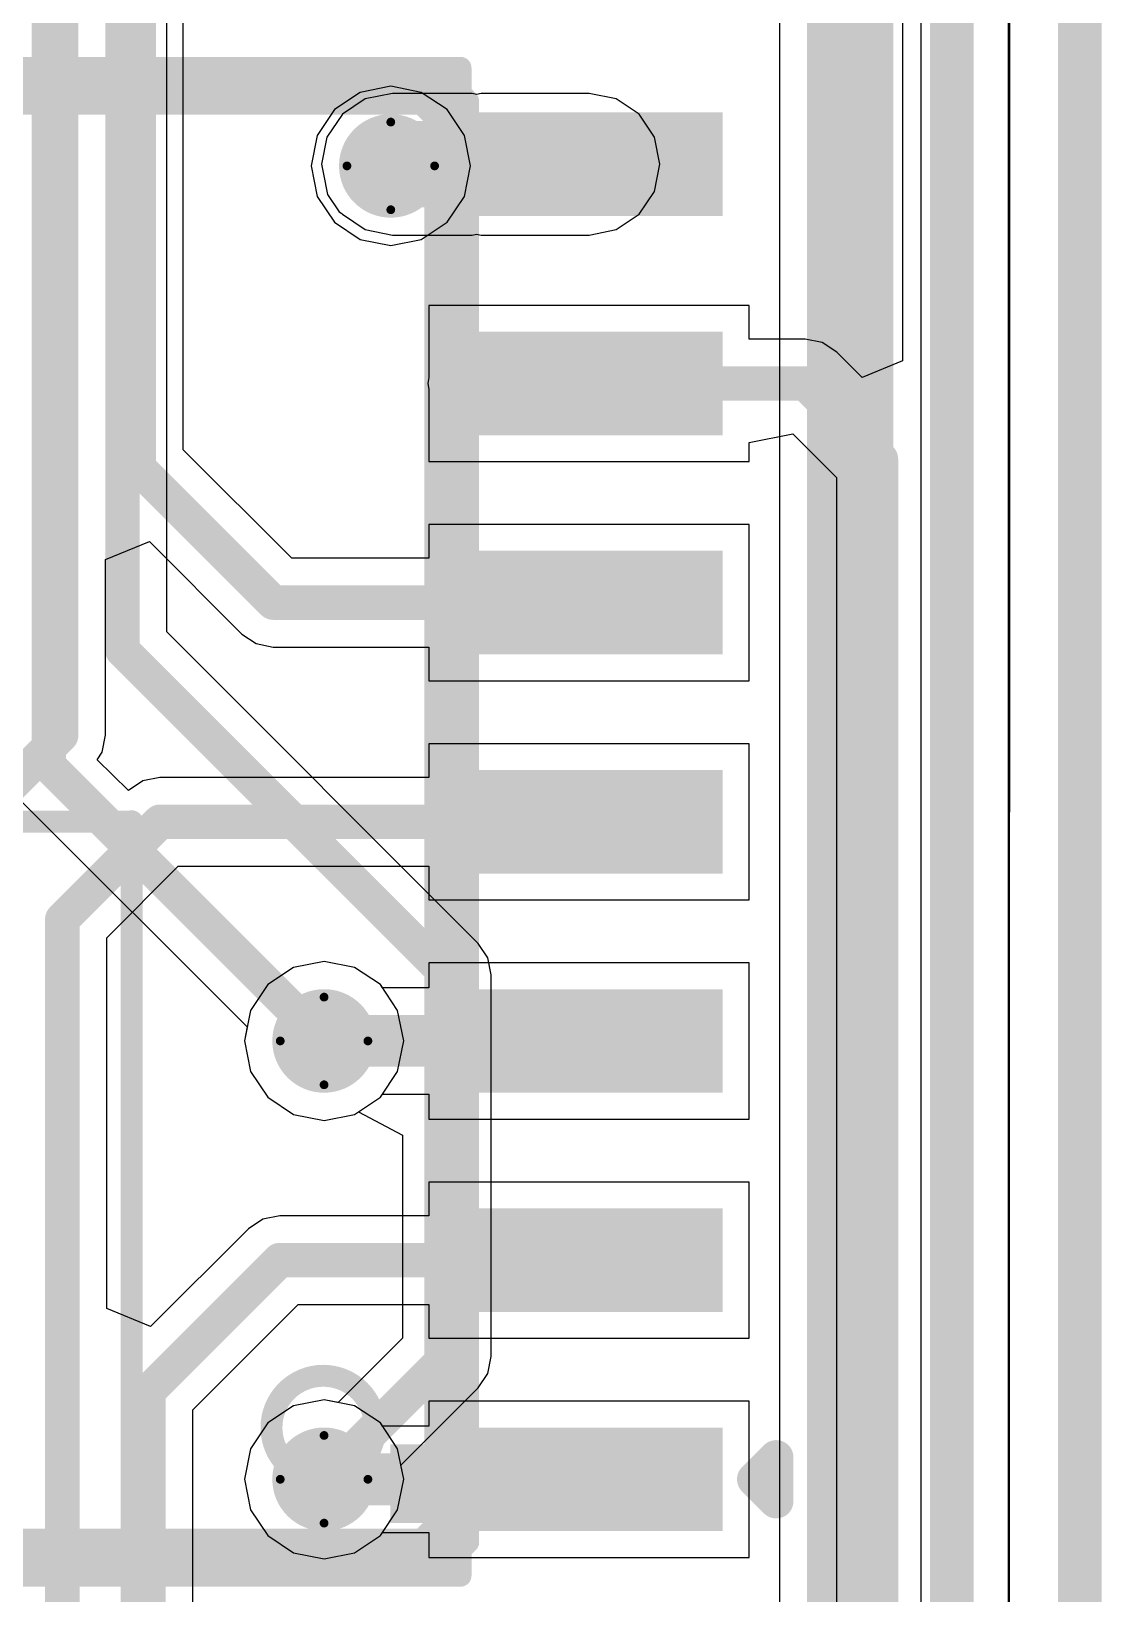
# Model space of a CAD drawing. Header units: millimetres. Extents: x -16 to 330, y -45 to 150.
# Drawn here: x 90.17 to 96.38, y 33.79 to 42.84 of the extents above; entities that cross this region are included whole.
import ezdxf

# ---------------------------------------------------------------- set-up
doc = ezdxf.new("R2010")
doc.units = ezdxf.units.MM
for name, color, linetype in [('BottomLayer', 5, 'Continuous'), ('BottomSolder', 6, 'Continuous'), ('DrillDrawing', 1, 'Continuous'), ('Mechanical13', 56, 'Continuous'), ('Mechanical2', 216, 'Continuous'), ('MidLayer1', 16, 'Continuous'), ('MidLayer2', 76, 'Continuous'), ('TopLayer', 1, 'Continuous'), ('TopOverlay', 2, 'Continuous'), ('TopPaste', 8, 'Continuous'), ('TopSolder', 216, 'Continuous'), ('ViaHoleLayer', 16, 'Continuous')]:
    doc.layers.add(name, color=color, linetype=linetype)

# ---------------------------------------------------------------- blocks, each defined once
blk = doc.blocks.new('14_SOIC_69')
at = {"layer": 'TopLayer'}
for points in [[(-3.475, 4.11), (-1.925, 4.11), (-1.925, 3.51), (-3.475, 3.51)], [(-3.475, 2.84), (-1.925, 2.84), (-1.925, 2.24), (-3.475, 2.24)], [(-3.475, 1.57), (-1.925, 1.57), (-1.925, 0.97), (-3.475, 0.97)], [(-3.475, 0.3), (-1.925, 0.3), (-1.925, -0.3), (-3.475, -0.3)], [(-3.475, -0.97), (-1.925, -0.97), (-1.925, -1.57), (-3.475, -1.57)], [(-3.475, -2.24), (-1.925, -2.24), (-1.925, -2.84), (-3.475, -2.84)], [(-3.475, -3.51), (-1.925, -3.51), (-1.925, -4.11), (-3.475, -4.11)]]:
    blk.add_hatch(color=1, dxfattribs=at).paths.add_polyline_path(points)
at = {"layer": 'TopOverlay'}
blk.add_hatch(color=2, dxfattribs=at).paths.add_polyline_path([(-1.8288, 3.6068), (-1.5494, 3.6068), (-1.5494, 4.064), (-1.8288, 4.064)])
at = {"layer": 'TopPaste'}
for points in [[(-3.475, 4.11), (-1.925, 4.11), (-1.925, 3.51), (-3.475, 3.51)], [(-3.475, 2.84), (-1.925, 2.84), (-1.925, 2.24), (-3.475, 2.24)], [(-3.475, 1.57), (-1.925, 1.57), (-1.925, 0.97), (-3.475, 0.97)], [(-3.475, 0.3), (-1.925, 0.3), (-1.925, -0.3), (-3.475, -0.3)], [(-3.475, -0.97), (-1.925, -0.97), (-1.925, -1.57), (-3.475, -1.57)], [(-3.475, -2.24), (-1.925, -2.24), (-1.925, -2.84), (-3.475, -2.84)], [(-3.475, -3.51), (-1.925, -3.51), (-1.925, -4.11), (-3.475, -4.11)]]:
    blk.add_hatch(color=8, dxfattribs=at).paths.add_polyline_path(points)
at = {"layer": 'TopSolder'}
for points in [[(-3.475, 4.11), (-1.925, 4.11), (-1.925, 3.51), (-3.475, 3.51)], [(-3.475, 2.84), (-1.925, 2.84), (-1.925, 2.24), (-3.475, 2.24)], [(-3.475, 1.57), (-1.925, 1.57), (-1.925, 0.97), (-3.475, 0.97)], [(-3.475, 0.3), (-1.925, 0.3), (-1.925, -0.3), (-3.475, -0.3)], [(-3.475, -0.97), (-1.925, -0.97), (-1.925, -1.57), (-3.475, -1.57)], [(-3.475, -2.24), (-1.925, -2.24), (-1.925, -2.84), (-3.475, -2.84)], [(-3.475, -3.51), (-1.925, -3.51), (-1.925, -4.11), (-3.475, -4.11)]]:
    blk.add_hatch(color=216, dxfattribs=at).paths.add_polyline_path(points)
at = {"layer": 'TopOverlay'}
for points, const_width in [([(2.032, 4.3688), (-1.9558, 4.3688)], 0.127), ([(-1.9558, 4.3688), (-1.9558, 4.2188)], 0.127), ([(-3.6576, 3.81), (-3.7846, 3.937)], 0.2), ([(-3.7846, 3.937), (-3.7846, 3.683)], 0.2), ([(-3.6576, 3.81), (-3.7846, 3.683)], 0.2), ([(-1.9558, -4.2188), (-1.9558, -4.3688)], 0.127), ([(2.032, -4.3688), (-1.9558, -4.3688)], 0.127)]:
    blk.add_lwpolyline(points, dxfattribs=dict(at, const_width=const_width))
for points, const_width in [([(-1.9875, 4.3688, 1), (-1.9241, 4.3688, 1)], 0.0635), ([(-1.9875, 4.3688, 1), (-1.9241, 4.3688, 1)], 0.0635), ([(-1.9875, 4.2188, 1), (-1.9241, 4.2188, 1)], 0.0635), ([(-3.8346, 3.937, 1), (-3.7346, 3.937, 1)], 0.1), ([(-3.8346, 3.937, 1), (-3.7346, 3.937, 1)], 0.1), ([(-3.7076, 3.81, 1), (-3.6076, 3.81, 1)], 0.1), ([(-3.7076, 3.81, 1), (-3.6076, 3.81, 1)], 0.1), ([(-3.8346, 3.683, 1), (-3.7346, 3.683, 1)], 0.1), ([(-3.8346, 3.683, 1), (-3.7346, 3.683, 1)], 0.1), ([(-1.9875, -4.2188, 1), (-1.9241, -4.2188, 1)], 0.0635), ([(-1.9875, -4.3688, 1), (-1.9241, -4.3688, 1)], 0.0635), ([(-1.9875, -4.3688, 1), (-1.9241, -4.3688, 1)], 0.0635)]:
    blk.add_lwpolyline(points, format="xyb", close=True, dxfattribs=dict(at, const_width=const_width))

msp = doc.modelspace()

# ---------------------------------------------------------------- hatches: boundary and pattern name
at = {"layer": 'BottomLayer'}
h = msp.add_hatch(color=5, dxfattribs=at)
edge = h.paths.add_edge_path()
edge.add_arc((92.2578, 42.0593), 0.3, 0, 360)
h = msp.add_hatch(color=5, dxfattribs=at)
edge = h.paths.add_edge_path()
edge.add_arc((91.8713, 36.9888), 0.3, 0, 360)
h = msp.add_hatch(color=5, dxfattribs=at)
edge = h.paths.add_edge_path()
edge.add_arc((91.8713, 34.4488), 0.3, 0, 360)
at = {"layer": 'BottomSolder'}
h = msp.add_hatch(color=6, dxfattribs=at)
edge = h.paths.add_edge_path()
edge.add_arc((92.2578, 42.0593), 0.15, 0, 360)
h = msp.add_hatch(color=6, dxfattribs=at)
edge = h.paths.add_edge_path()
edge.add_arc((91.8713, 36.9888), 0.15, 0, 360)
h = msp.add_hatch(color=6, dxfattribs=at)
edge = h.paths.add_edge_path()
edge.add_arc((91.8713, 34.4488), 0.15, 0, 360)
at = {"layer": 'MidLayer1'}
h = msp.add_hatch(color=16, dxfattribs=at)
edge = h.paths.add_edge_path()
edge.add_arc((92.2578, 42.0593), 0.3, 0, 360)
h = msp.add_hatch(color=16, dxfattribs=at)
edge = h.paths.add_edge_path()
edge.add_arc((91.8713, 36.9888), 0.3, 0, 360)
h = msp.add_hatch(color=16, dxfattribs=at)
edge = h.paths.add_edge_path()
edge.add_arc((91.8713, 34.4488), 0.3, 0, 360)
at = {"layer": 'MidLayer2'}
h = msp.add_hatch(color=76, dxfattribs=at)
edge = h.paths.add_edge_path()
edge.add_arc((92.2578, 42.0593), 0.3, 0, 360)
h = msp.add_hatch(color=76, dxfattribs=at)
edge = h.paths.add_edge_path()
edge.add_arc((91.8713, 36.9888), 0.3, 0, 360)
h = msp.add_hatch(color=76, dxfattribs=at)
edge = h.paths.add_edge_path()
edge.add_arc((91.8713, 34.4488), 0.3, 0, 360)
at = {"layer": 'TopLayer'}
h = msp.add_hatch(color=1, dxfattribs=at)
edge = h.paths.add_edge_path()
edge.add_arc((92.2578, 42.0593), 0.3, 0, 360)
h = msp.add_hatch(color=1, dxfattribs=at)
edge = h.paths.add_edge_path()
edge.add_arc((91.8713, 36.9888), 0.3, 0, 360)
h = msp.add_hatch(color=1, dxfattribs=at)
edge = h.paths.add_edge_path()
edge.add_arc((91.8713, 34.4488), 0.3, 0, 360)
at = {"layer": 'TopSolder'}
h = msp.add_hatch(color=216, dxfattribs=at)
edge = h.paths.add_edge_path()
edge.add_arc((92.2578, 42.0593), 0.15, 0, 360)
h = msp.add_hatch(color=216, dxfattribs=at)
edge = h.paths.add_edge_path()
edge.add_arc((91.8713, 36.9888), 0.15, 0, 360)
h = msp.add_hatch(color=216, dxfattribs=at)
edge = h.paths.add_edge_path()
edge.add_arc((91.8713, 34.4488), 0.15, 0, 360)
at = {"layer": 'ViaHoleLayer'}
h = msp.add_hatch(color=16, dxfattribs=at)
edge = h.paths.add_edge_path()
edge.add_arc((92.2578, 42.0593), 0.15, 0, 360)
h = msp.add_hatch(color=16, dxfattribs=at)
edge = h.paths.add_edge_path()
edge.add_arc((91.8713, 36.9888), 0.15, 0, 360)
h = msp.add_hatch(color=16, dxfattribs=at)
edge = h.paths.add_edge_path()
edge.add_arc((91.8713, 34.4488), 0.15, 0, 360)

# ---------------------------------------------------------------- linework, layer by layer
at = {"layer": 'BottomLayer'}
for p, q in [((95.8452, 74.6547), (95.8356, -11.4912)), ((95.3301, -7.4295), (95.3301, 61.3918)), ((94.5095, 59.2954), (94.5095, -7.4295)), ((90.9607, 39.3585), (90.9607, 52.7099)), ((92.765, 37.5542), (90.9607, 39.3585)), ((90.1035, 38.3926), (91.4261, 37.07)), ((92.8207, 37.4707), (92.765, 37.5542)), ((92.8403, 37.3722), (92.8207, 37.4707)), ((92.8403, 35.1605), (92.8403, 37.3722)), ((91.4261, 37.07), (91.41, 36.9888)), ((91.41, 36.9888), (91.4451, 36.8123)), ((91.4451, 36.8123), (91.5451, 36.6626)), ((91.5451, 36.6626), (91.6947, 36.5627)), ((92.0478, 36.5627), (92.0716, 36.5786)), ((92.0716, 36.5786), (92.3256, 36.4428)), ((91.6947, 36.5627), (91.8713, 36.5275)), ((91.8713, 36.5275), (92.0478, 36.5627)), ((92.3256, 36.4428), (92.3256, 35.2671)), ((92.3256, 35.2671), (91.9524, 34.8939)), ((92.8207, 35.0621), (92.8403, 35.1605)), ((92.765, 34.9786), (92.8207, 35.0621)), ((92.3164, 34.53), (92.765, 34.9786)), ((91.6947, 34.875), (91.5451, 34.775)), ((91.8713, 34.9101), (91.6947, 34.875)), ((91.9524, 34.8939), (91.8713, 34.9101)), ((91.5451, 34.775), (91.4451, 34.6253)), ((91.4451, 34.6253), (91.41, 34.4488)), ((92.3325, 34.4488), (92.3164, 34.53)), ((91.41, 34.4488), (91.4451, 34.2723)), ((92.2974, 34.2723), (92.3325, 34.4488)), ((91.4451, 34.2723), (91.5451, 34.1226)), ((92.1974, 34.1226), (92.2974, 34.2723)), ((91.5451, 34.1226), (91.6947, 34.0227)), ((92.0478, 34.0227), (92.1974, 34.1226)), ((91.6947, 34.0227), (91.8713, 33.9875)), ((91.8713, 33.9875), (92.0478, 34.0227))]:
    msp.add_line(p, q, dxfattribs=at)
for points, const_width in [([(94.9198, -7.8098), (94.9198, 61.3918)], 0.5), ([(90.7033, 39.2519), (90.7033, 52.7099)], 0.2), ([(90.2769, 38.5832), (90.2769, 51.4551)], 0.2), ([(90.7033, 39.2519), (92.583, 37.3722)], 0.2), ([(90.2769, 38.5832), (91.8713, 36.9888)], 0.2), ([(92.583, 35.1605), (92.583, 37.3722)], 0.2), ([(91.8713, 34.4488), (92.583, 35.1605)], 0.2)]:
    msp.add_lwpolyline(points, dxfattribs=dict(at, const_width=const_width))
at = {"layer": 'BottomLayer', "const_width": 0.1}
for points in [[(90.6533, 39.2519, 1), (90.7533, 39.2519, 1)], [(90.6533, 39.2519, 1), (90.7533, 39.2519, 1)], [(90.2269, 38.5832, 1), (90.3269, 38.5832, 1)], [(90.2269, 38.5832, 1), (90.3269, 38.5832, 1)], [(92.533, 37.3722, 1), (92.633, 37.3722, 1)], [(92.533, 37.3722, 1), (92.633, 37.3722, 1)], [(91.8213, 36.9888, 1), (91.9213, 36.9888, 1)], [(92.533, 35.1605, 1), (92.633, 35.1605, 1)], [(92.533, 35.1605, 1), (92.633, 35.1605, 1)], [(91.8213, 34.4488, 1), (91.9213, 34.4488, 1)]]:
    msp.add_lwpolyline(points, format="xyb", close=True, dxfattribs=at)
at = {"layer": 'DrillDrawing', "const_width": 0.0508}
for points in [[(92.0038, 42.0593), (92.2578, 42.3133)], [(92.2578, 42.3133), (92.5118, 42.0593)], [(92.0038, 42.0593), (92.2578, 41.8053)], [(92.2578, 41.8053), (92.5118, 42.0593)], [(91.6173, 36.9888), (91.8713, 37.2428)], [(91.8713, 37.2428), (92.1253, 36.9888)], [(91.6173, 36.9888), (91.8713, 36.7348)], [(91.8713, 36.7348), (92.1253, 36.9888)], [(91.6173, 34.4488), (91.8713, 34.7028)], [(91.8713, 34.7028), (92.1253, 34.4488)], [(91.6173, 34.4488), (91.8713, 34.1948)], [(91.8713, 34.1948), (92.1253, 34.4488)]]:
    msp.add_lwpolyline(points, dxfattribs=at)
at = {"layer": 'DrillDrawing', "const_width": 0.0254}
for points in [[(92.2451, 42.3133, 1), (92.2705, 42.3133, 1)], [(92.2451, 42.3133, 1), (92.2705, 42.3133, 1)], [(91.9911, 42.0593, 1), (92.0165, 42.0593, 1)], [(91.9911, 42.0593, 1), (92.0165, 42.0593, 1)], [(92.4991, 42.0593, 1), (92.5245, 42.0593, 1)], [(92.4991, 42.0593, 1), (92.5245, 42.0593, 1)], [(92.2451, 41.8053, 1), (92.2705, 41.8053, 1)], [(92.2451, 41.8053, 1), (92.2705, 41.8053, 1)], [(91.8586, 37.2428, 1), (91.884, 37.2428, 1)], [(91.8586, 37.2428, 1), (91.884, 37.2428, 1)], [(91.6046, 36.9888, 1), (91.63, 36.9888, 1)], [(91.6046, 36.9888, 1), (91.63, 36.9888, 1)], [(92.1126, 36.9888, 1), (92.138, 36.9888, 1)], [(92.1126, 36.9888, 1), (92.138, 36.9888, 1)], [(91.8586, 36.7348, 1), (91.884, 36.7348, 1)], [(91.8586, 36.7348, 1), (91.884, 36.7348, 1)], [(91.8586, 34.7028, 1), (91.884, 34.7028, 1)], [(91.8586, 34.7028, 1), (91.884, 34.7028, 1)], [(91.6046, 34.4488, 1), (91.63, 34.4488, 1)], [(91.6046, 34.4488, 1), (91.63, 34.4488, 1)], [(92.1126, 34.4488, 1), (92.138, 34.4488, 1)], [(92.1126, 34.4488, 1), (92.138, 34.4488, 1)], [(91.8586, 34.1948, 1), (91.884, 34.1948, 1)], [(91.8586, 34.1948, 1), (91.884, 34.1948, 1)]]:
    msp.add_lwpolyline(points, format="xyb", close=True, dxfattribs=at)
at = {"layer": 'Mechanical13', "const_width": 0.127}
for points in [[(96.2562, -12.4912), (96.2562, 75.5088)], [(90.7312, 41.5641), (90.7312, 49.5088)], [(90.7312, 41.5641), (90.7312, 49.5088)], [(88.9812, 42.6088), (92.5312, 42.6088)], [(92.4363, 42.419), (92.5312, 42.6088)], [(92.5312, 42.6088), (92.7062, 42.4338)], [(89.0187, 42.5338), (92.4937, 42.5338)], [(92.4937, 42.5338), (92.6312, 42.3963)], [(89.0762, 42.419), (92.4363, 42.419)], [(92.4363, 42.419), (92.5164, 42.3389)], [(92.5164, 42.3389), (92.7062, 42.4338)], [(92.7062, 42.2738), (92.7062, 42.4338)], [(92.5164, 34.1787), (92.5164, 42.3389)], [(92.6312, 34.1213), (92.6312, 42.3963)], [(92.6312, 42.2738), (93.0062, 42.2738)], [(93.0062, 42.2738), (93.3062, 42.2738)], [(93.0062, 41.8638), (93.0062, 42.2738)], [(93.3062, 42.2738), (93.4062, 42.2738)], [(93.3062, 41.8638), (93.3062, 42.2738)], [(93.4062, 42.2738), (93.7562, 42.2738)], [(93.4062, 41.8638), (93.4062, 42.2738)], [(93.7562, 41.8638), (93.7562, 42.2738)], [(92.6312, 41.8638), (93.0062, 41.8638)], [(92.7062, 41.0038), (92.7062, 41.8638)], [(93.0062, 41.8638), (93.3062, 41.8638)], [(93.3062, 41.8638), (93.4062, 41.8638)], [(93.4062, 41.8638), (93.7562, 41.8638)], [(92.6312, 41.0038), (93.0062, 41.0038)], [(93.0062, 40.5938), (93.0062, 41.0038)], [(93.0062, 41.0038), (93.3062, 41.0038)], [(93.3062, 41.0038), (93.4062, 41.0038)], [(93.3062, 40.5938), (93.3062, 41.0038)], [(93.4062, 41.0038), (93.7562, 41.0038)], [(93.4062, 40.5938), (93.4062, 41.0038)], [(93.7562, 40.5938), (93.7562, 41.0038)], [(92.6312, 40.5938), (93.0062, 40.5938)], [(92.7062, 39.7338), (92.7062, 40.5938)], [(93.0062, 40.5938), (93.3062, 40.5938)], [(93.3062, 40.5938), (93.4062, 40.5938)], [(93.4062, 40.5938), (93.7562, 40.5938)], [(92.6312, 39.7338), (93.0062, 39.7338)], [(93.0062, 39.7338), (93.3062, 39.7338)], [(93.0062, 39.3238), (93.0062, 39.7338)], [(93.3062, 39.7338), (93.4062, 39.7338)], [(93.3062, 39.3238), (93.3062, 39.7338)], [(93.4062, 39.7338), (93.7562, 39.7338)], [(93.4062, 39.3238), (93.4062, 39.7338)], [(93.7562, 39.3238), (93.7562, 39.7338)], [(92.6312, 39.3238), (93.0062, 39.3238)], [(92.7062, 38.4638), (92.7062, 39.3238)], [(93.0062, 39.3238), (93.3062, 39.3238)], [(93.3062, 39.3238), (93.4062, 39.3238)], [(93.4062, 39.3238), (93.7562, 39.3238)], [(92.6312, 38.4638), (93.0062, 38.4638)], [(93.0062, 38.4638), (93.3062, 38.4638)], [(93.0062, 38.0538), (93.0062, 38.4638)], [(93.3062, 38.4638), (93.4062, 38.4638)], [(93.3062, 38.0538), (93.3062, 38.4638)], [(93.4062, 38.4638), (93.7562, 38.4638)], [(93.4062, 38.0538), (93.4062, 38.4638)], [(93.7562, 38.0538), (93.7562, 38.4638)], [(86.7839, 38.2588), (90.7562, 38.2588)], [(86.7839, 38.2588), (90.7562, 38.2588)], [(90.7562, 30.3141), (90.7562, 38.2588)], [(90.7562, 30.3141), (90.7562, 38.2588)], [(92.6312, 38.0538), (93.0062, 38.0538)], [(92.7062, 37.1938), (92.7062, 38.0538)], [(93.0062, 38.0538), (93.3062, 38.0538)], [(93.3062, 38.0538), (93.4062, 38.0538)], [(93.4062, 38.0538), (93.7562, 38.0538)], [(92.6312, 37.1938), (93.0062, 37.1938)], [(93.0062, 37.1938), (93.3062, 37.1938)], [(93.0062, 36.7838), (93.0062, 37.1938)], [(93.3062, 37.1938), (93.4062, 37.1938)], [(93.3062, 36.7838), (93.3062, 37.1938)], [(93.4062, 37.1938), (93.7562, 37.1938)], [(93.4062, 36.7838), (93.4062, 37.1938)], [(93.7562, 36.7838), (93.7562, 37.1938)], [(92.6312, 36.7838), (93.0062, 36.7838)], [(92.7062, 35.9238), (92.7062, 36.7838)], [(93.0062, 36.7838), (93.3062, 36.7838)], [(93.3062, 36.7838), (93.4062, 36.7838)], [(93.4062, 36.7838), (93.7562, 36.7838)], [(92.6312, 35.9238), (93.0062, 35.9238)], [(93.0062, 35.9238), (93.3062, 35.9238)], [(93.0062, 35.5138), (93.0062, 35.9238)], [(93.3062, 35.9238), (93.4062, 35.9238)], [(93.3062, 35.5138), (93.3062, 35.9238)], [(93.4062, 35.9238), (93.7562, 35.9238)], [(93.4062, 35.5138), (93.4062, 35.9238)], [(93.7562, 35.5138), (93.7562, 35.9238)], [(92.6312, 35.5138), (93.0062, 35.5138)], [(92.7062, 34.6538), (92.7062, 35.5138)], [(93.0062, 35.5138), (93.3062, 35.5138)], [(93.3062, 35.5138), (93.4062, 35.5138)], [(93.4062, 35.5138), (93.7562, 35.5138)], [(92.6312, 34.6538), (93.0062, 34.6538)], [(93.0062, 34.6538), (93.3062, 34.6538)], [(93.0062, 34.2438), (93.0062, 34.6538)], [(93.3062, 34.6538), (93.4062, 34.6538)], [(93.3062, 34.2438), (93.3062, 34.6538)], [(93.4062, 34.6538), (93.7562, 34.6538)], [(93.4062, 34.2438), (93.4062, 34.6538)], [(93.7562, 34.2438), (93.7562, 34.6538)], [(92.4363, 34.0986), (92.5164, 34.1787)], [(92.5164, 34.1787), (92.7062, 34.0838)], [(92.6312, 34.2438), (93.0062, 34.2438)], [(92.7062, 34.0838), (92.7062, 34.2438)], [(93.0062, 34.2438), (93.3062, 34.2438)], [(93.3062, 34.2438), (93.4062, 34.2438)], [(93.4062, 34.2438), (93.7562, 34.2438)], [(89.0762, 34.0986), (92.4363, 34.0986)], [(92.4363, 34.0986), (92.5312, 33.9088)], [(92.4937, 33.9838), (92.6312, 34.1213)], [(92.5312, 33.9088), (92.7062, 34.0838)], [(89.0187, 33.9838), (92.4937, 33.9838)], [(88.9812, 33.9088), (92.5312, 33.9088)]]:
    msp.add_lwpolyline(points, dxfattribs=at)
at = {"layer": 'Mechanical13'}
for points, const_width in [([(92.4995, 42.6088, 1), (92.563, 42.6088, 1)], 0.0635), ([(92.4995, 42.6088, 1), (92.563, 42.6088, 1)], 0.0635), ([(92.4995, 42.6088, 1), (92.563, 42.6088, 1)], 0.0635), ([(92.462, 42.5338, 1), (92.5255, 42.5338, 1)], 0.0635), ([(92.462, 42.5338, 1), (92.5255, 42.5338, 1)], 0.0635), ([(92.4046, 42.419, 1), (92.4681, 42.419, 1)], 0.0635), ([(92.4046, 42.419, 1), (92.4681, 42.419, 1)], 0.0635), ([(92.4046, 42.419, 1), (92.4681, 42.419, 1)], 0.0635), ([(92.6745, 42.4338, 1), (92.738, 42.4338, 1)], 0.0635), ([(92.6745, 42.4338, 1), (92.738, 42.4338, 1)], 0.0635), ([(92.6745, 42.4338, 1), (92.738, 42.4338, 1)], 0.0635), ([(92.4847, 42.3389, 1), (92.5482, 42.3389, 1)], 0.0635), ([(92.4847, 42.3389, 1), (92.5482, 42.3389, 1)], 0.0635), ([(92.4847, 42.3389, 1), (92.5482, 42.3389, 1)], 0.0635), ([(92.5995, 42.3963, 1), (92.663, 42.3963, 1)], 0.0635), ([(92.5995, 42.3963, 1), (92.663, 42.3963, 1)], 0.0635), ([(92.5995, 42.2738, 1), (92.663, 42.2738, 1)], 0.0635), ([(92.6745, 42.2738, 1), (92.738, 42.2738, 1)], 0.0635), ([(92.9745, 42.2738, 1), (93.038, 42.2738, 1)], 0.0635), ([(92.9745, 42.2738, 1), (93.038, 42.2738, 1)], 0.0635), ([(92.9745, 42.2738, 1), (93.038, 42.2738, 1)], 0.0635), ([(93.2745, 42.2738, 1), (93.338, 42.2738, 1)], 0.0635), ([(93.2745, 42.2738, 1), (93.338, 42.2738, 1)], 0.0635), ([(93.2745, 42.2738, 1), (93.338, 42.2738, 1)], 0.0635), ([(93.3745, 42.2738, 1), (93.438, 42.2738, 1)], 0.0635), ([(93.3745, 42.2738, 1), (93.438, 42.2738, 1)], 0.0635), ([(93.3745, 42.2738, 1), (93.438, 42.2738, 1)], 0.0635), ([(93.7245, 42.2738, 1), (93.788, 42.2738, 1)], 0.0635), ([(93.7245, 42.2738, 1), (93.788, 42.2738, 1)], 0.0635), ([(92.5995, 41.8638, 1), (92.663, 41.8638, 1)], 0.0635), ([(92.6745, 41.8638, 1), (92.738, 41.8638, 1)], 0.0635), ([(92.9745, 41.8638, 1), (93.038, 41.8638, 1)], 0.0635), ([(92.9745, 41.8638, 1), (93.038, 41.8638, 1)], 0.0635), ([(92.9745, 41.8638, 1), (93.038, 41.8638, 1)], 0.0635), ([(93.2745, 41.8638, 1), (93.338, 41.8638, 1)], 0.0635), ([(93.2745, 41.8638, 1), (93.338, 41.8638, 1)], 0.0635), ([(93.2745, 41.8638, 1), (93.338, 41.8638, 1)], 0.0635), ([(93.3745, 41.8638, 1), (93.438, 41.8638, 1)], 0.0635), ([(93.3745, 41.8638, 1), (93.438, 41.8638, 1)], 0.0635), ([(93.3745, 41.8638, 1), (93.438, 41.8638, 1)], 0.0635), ([(93.7245, 41.8638, 1), (93.788, 41.8638, 1)], 0.0635), ([(93.7245, 41.8638, 1), (93.788, 41.8638, 1)], 0.0635), ([(90.6995, 41.5641, 1), (90.763, 41.5641, 1)], 0.0635), ([(90.6995, 41.5641, 1), (90.763, 41.5641, 1)], 0.0635), ([(92.5995, 41.0038, 1), (92.663, 41.0038, 1)], 0.0635), ([(92.6745, 41.0038, 1), (92.738, 41.0038, 1)], 0.0635), ([(92.9745, 41.0038, 1), (93.038, 41.0038, 1)], 0.0635), ([(92.9745, 41.0038, 1), (93.038, 41.0038, 1)], 0.0635), ([(92.9745, 41.0038, 1), (93.038, 41.0038, 1)], 0.0635), ([(93.2745, 41.0038, 1), (93.338, 41.0038, 1)], 0.0635), ([(93.2745, 41.0038, 1), (93.338, 41.0038, 1)], 0.0635), ([(93.2745, 41.0038, 1), (93.338, 41.0038, 1)], 0.0635), ([(93.3745, 41.0038, 1), (93.438, 41.0038, 1)], 0.0635), ([(93.3745, 41.0038, 1), (93.438, 41.0038, 1)], 0.0635), ([(93.3745, 41.0038, 1), (93.438, 41.0038, 1)], 0.0635), ([(93.7245, 41.0038, 1), (93.788, 41.0038, 1)], 0.0635), ([(93.7245, 41.0038, 1), (93.788, 41.0038, 1)], 0.0635), ([(92.5995, 40.5938, 1), (92.663, 40.5938, 1)], 0.0635), ([(92.6745, 40.5938, 1), (92.738, 40.5938, 1)], 0.0635), ([(92.9745, 40.5938, 1), (93.038, 40.5938, 1)], 0.0635), ([(92.9745, 40.5938, 1), (93.038, 40.5938, 1)], 0.0635), ([(92.9745, 40.5938, 1), (93.038, 40.5938, 1)], 0.0635), ([(93.2745, 40.5938, 1), (93.338, 40.5938, 1)], 0.0635), ([(93.2745, 40.5938, 1), (93.338, 40.5938, 1)], 0.0635), ([(93.2745, 40.5938, 1), (93.338, 40.5938, 1)], 0.0635), ([(93.3745, 40.5938, 1), (93.438, 40.5938, 1)], 0.0635), ([(93.3745, 40.5938, 1), (93.438, 40.5938, 1)], 0.0635), ([(93.3745, 40.5938, 1), (93.438, 40.5938, 1)], 0.0635), ([(93.7245, 40.5938, 1), (93.788, 40.5938, 1)], 0.0635), ([(93.7245, 40.5938, 1), (93.788, 40.5938, 1)], 0.0635), ([(92.5995, 39.7338, 1), (92.663, 39.7338, 1)], 0.0635), ([(92.6745, 39.7338, 1), (92.738, 39.7338, 1)], 0.0635), ([(92.9745, 39.7338, 1), (93.038, 39.7338, 1)], 0.0635), ([(92.9745, 39.7338, 1), (93.038, 39.7338, 1)], 0.0635), ([(92.9745, 39.7338, 1), (93.038, 39.7338, 1)], 0.0635), ([(93.2745, 39.7338, 1), (93.338, 39.7338, 1)], 0.0635), ([(93.2745, 39.7338, 1), (93.338, 39.7338, 1)], 0.0635), ([(93.2745, 39.7338, 1), (93.338, 39.7338, 1)], 0.0635), ([(93.3745, 39.7338, 1), (93.438, 39.7338, 1)], 0.0635), ([(93.3745, 39.7338, 1), (93.438, 39.7338, 1)], 0.0635), ([(93.3745, 39.7338, 1), (93.438, 39.7338, 1)], 0.0635), ([(93.7245, 39.7338, 1), (93.788, 39.7338, 1)], 0.0635), ([(93.7245, 39.7338, 1), (93.788, 39.7338, 1)], 0.0635), ([(92.5995, 39.3238, 1), (92.663, 39.3238, 1)], 0.0635), ([(92.6745, 39.3238, 1), (92.738, 39.3238, 1)], 0.0635), ([(92.9745, 39.3238, 1), (93.038, 39.3238, 1)], 0.0635), ([(92.9745, 39.3238, 1), (93.038, 39.3238, 1)], 0.0635), ([(92.9745, 39.3238, 1), (93.038, 39.3238, 1)], 0.0635), ([(93.2745, 39.3238, 1), (93.338, 39.3238, 1)], 0.0635), ([(93.2745, 39.3238, 1), (93.338, 39.3238, 1)], 0.0635), ([(93.2745, 39.3238, 1), (93.338, 39.3238, 1)], 0.0635), ([(93.3745, 39.3238, 1), (93.438, 39.3238, 1)], 0.0635), ([(93.3745, 39.3238, 1), (93.438, 39.3238, 1)], 0.0635), ([(93.3745, 39.3238, 1), (93.438, 39.3238, 1)], 0.0635), ([(93.7245, 39.3238, 1), (93.788, 39.3238, 1)], 0.0635), ([(93.7245, 39.3238, 1), (93.788, 39.3238, 1)], 0.0635), ([(92.5995, 38.4638, 1), (92.663, 38.4638, 1)], 0.0635), ([(92.6745, 38.4638, 1), (92.738, 38.4638, 1)], 0.0635), ([(92.9745, 38.4638, 1), (93.038, 38.4638, 1)], 0.0635), ([(92.9745, 38.4638, 1), (93.038, 38.4638, 1)], 0.0635), ([(92.9745, 38.4638, 1), (93.038, 38.4638, 1)], 0.0635), ([(93.2745, 38.4638, 1), (93.338, 38.4638, 1)], 0.0635), ([(93.2745, 38.4638, 1), (93.338, 38.4638, 1)], 0.0635), ([(93.2745, 38.4638, 1), (93.338, 38.4638, 1)], 0.0635), ([(93.3745, 38.4638, 1), (93.438, 38.4638, 1)], 0.0635), ([(93.3745, 38.4638, 1), (93.438, 38.4638, 1)], 0.0635), ([(93.3745, 38.4638, 1), (93.438, 38.4638, 1)], 0.0635), ([(93.7245, 38.4638, 1), (93.788, 38.4638, 1)], 0.0635), ([(93.7245, 38.4638, 1), (93.788, 38.4638, 1)], 0.0635), ([(90.7594, 38.2588, 1), (90.7531, 38.2588, 1)], 0.127), ([(90.7594, 38.2588, 1), (90.7531, 38.2588, 1)], 0.127), ([(90.7213, 38.2588, 1), (90.7848, 38.2588, 1)], 0.0635), ([(90.7213, 38.2588, 1), (90.7848, 38.2588, 1)], 0.0635), ([(90.7245, 38.2588, 1), (90.788, 38.2588, 1)], 0.0635), ([(90.7245, 38.2588, 1), (90.788, 38.2588, 1)], 0.0635), ([(90.7245, 38.2588, 1), (90.788, 38.2588, 1)], 0.0635), ([(90.7245, 38.2588, 1), (90.788, 38.2588, 1)], 0.0635), ([(90.7277, 38.2588, 1), (90.7912, 38.2588, 1)], 0.0635), ([(90.7277, 38.2588, 1), (90.7912, 38.2588, 1)], 0.0635), ([(92.5995, 38.0538, 1), (92.663, 38.0538, 1)], 0.0635), ([(92.6745, 38.0538, 1), (92.738, 38.0538, 1)], 0.0635), ([(92.9745, 38.0538, 1), (93.038, 38.0538, 1)], 0.0635), ([(92.9745, 38.0538, 1), (93.038, 38.0538, 1)], 0.0635), ([(92.9745, 38.0538, 1), (93.038, 38.0538, 1)], 0.0635), ([(93.2745, 38.0538, 1), (93.338, 38.0538, 1)], 0.0635), ([(93.2745, 38.0538, 1), (93.338, 38.0538, 1)], 0.0635), ([(93.2745, 38.0538, 1), (93.338, 38.0538, 1)], 0.0635), ([(93.3745, 38.0538, 1), (93.438, 38.0538, 1)], 0.0635), ([(93.3745, 38.0538, 1), (93.438, 38.0538, 1)], 0.0635), ([(93.3745, 38.0538, 1), (93.438, 38.0538, 1)], 0.0635), ([(93.7245, 38.0538, 1), (93.788, 38.0538, 1)], 0.0635), ([(93.7245, 38.0538, 1), (93.788, 38.0538, 1)], 0.0635), ([(92.5995, 37.1938, 1), (92.663, 37.1938, 1)], 0.0635), ([(92.6745, 37.1938, 1), (92.738, 37.1938, 1)], 0.0635), ([(92.9745, 37.1938, 1), (93.038, 37.1938, 1)], 0.0635), ([(92.9745, 37.1938, 1), (93.038, 37.1938, 1)], 0.0635), ([(92.9745, 37.1938, 1), (93.038, 37.1938, 1)], 0.0635), ([(93.2745, 37.1938, 1), (93.338, 37.1938, 1)], 0.0635), ([(93.2745, 37.1938, 1), (93.338, 37.1938, 1)], 0.0635), ([(93.2745, 37.1938, 1), (93.338, 37.1938, 1)], 0.0635), ([(93.3745, 37.1938, 1), (93.438, 37.1938, 1)], 0.0635), ([(93.3745, 37.1938, 1), (93.438, 37.1938, 1)], 0.0635), ([(93.3745, 37.1938, 1), (93.438, 37.1938, 1)], 0.0635), ([(93.7245, 37.1938, 1), (93.788, 37.1938, 1)], 0.0635), ([(93.7245, 37.1938, 1), (93.788, 37.1938, 1)], 0.0635), ([(92.5995, 36.7838, 1), (92.663, 36.7838, 1)], 0.0635), ([(92.6745, 36.7838, 1), (92.738, 36.7838, 1)], 0.0635), ([(92.9745, 36.7838, 1), (93.038, 36.7838, 1)], 0.0635), ([(92.9745, 36.7838, 1), (93.038, 36.7838, 1)], 0.0635), ([(92.9745, 36.7838, 1), (93.038, 36.7838, 1)], 0.0635), ([(93.2745, 36.7838, 1), (93.338, 36.7838, 1)], 0.0635), ([(93.2745, 36.7838, 1), (93.338, 36.7838, 1)], 0.0635), ([(93.2745, 36.7838, 1), (93.338, 36.7838, 1)], 0.0635), ([(93.3745, 36.7838, 1), (93.438, 36.7838, 1)], 0.0635), ([(93.3745, 36.7838, 1), (93.438, 36.7838, 1)], 0.0635), ([(93.3745, 36.7838, 1), (93.438, 36.7838, 1)], 0.0635), ([(93.7245, 36.7838, 1), (93.788, 36.7838, 1)], 0.0635), ([(93.7245, 36.7838, 1), (93.788, 36.7838, 1)], 0.0635), ([(92.5995, 35.9238, 1), (92.663, 35.9238, 1)], 0.0635), ([(92.6745, 35.9238, 1), (92.738, 35.9238, 1)], 0.0635), ([(92.9745, 35.9238, 1), (93.038, 35.9238, 1)], 0.0635), ([(92.9745, 35.9238, 1), (93.038, 35.9238, 1)], 0.0635), ([(92.9745, 35.9238, 1), (93.038, 35.9238, 1)], 0.0635), ([(93.2745, 35.9238, 1), (93.338, 35.9238, 1)], 0.0635), ([(93.2745, 35.9238, 1), (93.338, 35.9238, 1)], 0.0635), ([(93.2745, 35.9238, 1), (93.338, 35.9238, 1)], 0.0635), ([(93.3745, 35.9238, 1), (93.438, 35.9238, 1)], 0.0635), ([(93.3745, 35.9238, 1), (93.438, 35.9238, 1)], 0.0635), ([(93.3745, 35.9238, 1), (93.438, 35.9238, 1)], 0.0635), ([(93.7245, 35.9238, 1), (93.788, 35.9238, 1)], 0.0635), ([(93.7245, 35.9238, 1), (93.788, 35.9238, 1)], 0.0635), ([(92.5995, 35.5138, 1), (92.663, 35.5138, 1)], 0.0635), ([(92.6745, 35.5138, 1), (92.738, 35.5138, 1)], 0.0635), ([(92.9745, 35.5138, 1), (93.038, 35.5138, 1)], 0.0635), ([(92.9745, 35.5138, 1), (93.038, 35.5138, 1)], 0.0635), ([(92.9745, 35.5138, 1), (93.038, 35.5138, 1)], 0.0635), ([(93.2745, 35.5138, 1), (93.338, 35.5138, 1)], 0.0635), ([(93.2745, 35.5138, 1), (93.338, 35.5138, 1)], 0.0635), ([(93.2745, 35.5138, 1), (93.338, 35.5138, 1)], 0.0635), ([(93.3745, 35.5138, 1), (93.438, 35.5138, 1)], 0.0635), ([(93.3745, 35.5138, 1), (93.438, 35.5138, 1)], 0.0635), ([(93.3745, 35.5138, 1), (93.438, 35.5138, 1)], 0.0635), ([(93.7245, 35.5138, 1), (93.788, 35.5138, 1)], 0.0635), ([(93.7245, 35.5138, 1), (93.788, 35.5138, 1)], 0.0635), ([(92.1664, 34.7486, 1), (91.5664, 34.7486, 1)], 0.127), ([(91.5347, 34.7486, 1), (91.5982, 34.7486, 1)], 0.0635), ([(92.1347, 34.7486, 1), (92.1982, 34.7486, 1)], 0.0635), ([(92.5995, 34.6538, 1), (92.663, 34.6538, 1)], 0.0635), ([(92.6745, 34.6538, 1), (92.738, 34.6538, 1)], 0.0635), ([(92.9745, 34.6538, 1), (93.038, 34.6538, 1)], 0.0635), ([(92.9745, 34.6538, 1), (93.038, 34.6538, 1)], 0.0635), ([(92.9745, 34.6538, 1), (93.038, 34.6538, 1)], 0.0635), ([(93.2745, 34.6538, 1), (93.338, 34.6538, 1)], 0.0635), ([(93.2745, 34.6538, 1), (93.338, 34.6538, 1)], 0.0635), ([(93.2745, 34.6538, 1), (93.338, 34.6538, 1)], 0.0635), ([(93.3745, 34.6538, 1), (93.438, 34.6538, 1)], 0.0635), ([(93.3745, 34.6538, 1), (93.438, 34.6538, 1)], 0.0635), ([(93.3745, 34.6538, 1), (93.438, 34.6538, 1)], 0.0635), ([(93.7245, 34.6538, 1), (93.788, 34.6538, 1)], 0.0635), ([(93.7245, 34.6538, 1), (93.788, 34.6538, 1)], 0.0635), ([(92.4847, 34.1787, 1), (92.5482, 34.1787, 1)], 0.0635), ([(92.4847, 34.1787, 1), (92.5482, 34.1787, 1)], 0.0635), ([(92.4847, 34.1787, 1), (92.5482, 34.1787, 1)], 0.0635), ([(92.5995, 34.2438, 1), (92.663, 34.2438, 1)], 0.0635), ([(92.6745, 34.2438, 1), (92.738, 34.2438, 1)], 0.0635), ([(92.9745, 34.2438, 1), (93.038, 34.2438, 1)], 0.0635), ([(92.9745, 34.2438, 1), (93.038, 34.2438, 1)], 0.0635), ([(92.9745, 34.2438, 1), (93.038, 34.2438, 1)], 0.0635), ([(93.2745, 34.2438, 1), (93.338, 34.2438, 1)], 0.0635), ([(93.2745, 34.2438, 1), (93.338, 34.2438, 1)], 0.0635), ([(93.2745, 34.2438, 1), (93.338, 34.2438, 1)], 0.0635), ([(93.3745, 34.2438, 1), (93.438, 34.2438, 1)], 0.0635), ([(93.3745, 34.2438, 1), (93.438, 34.2438, 1)], 0.0635), ([(93.3745, 34.2438, 1), (93.438, 34.2438, 1)], 0.0635), ([(93.7245, 34.2438, 1), (93.788, 34.2438, 1)], 0.0635), ([(93.7245, 34.2438, 1), (93.788, 34.2438, 1)], 0.0635), ([(92.4046, 34.0986, 1), (92.4681, 34.0986, 1)], 0.0635), ([(92.4046, 34.0986, 1), (92.4681, 34.0986, 1)], 0.0635), ([(92.4046, 34.0986, 1), (92.4681, 34.0986, 1)], 0.0635), ([(92.5995, 34.1213, 1), (92.663, 34.1213, 1)], 0.0635), ([(92.5995, 34.1213, 1), (92.663, 34.1213, 1)], 0.0635), ([(92.6745, 34.0838, 1), (92.738, 34.0838, 1)], 0.0635), ([(92.6745, 34.0838, 1), (92.738, 34.0838, 1)], 0.0635), ([(92.6745, 34.0838, 1), (92.738, 34.0838, 1)], 0.0635), ([(92.462, 33.9838, 1), (92.5255, 33.9838, 1)], 0.0635), ([(92.462, 33.9838, 1), (92.5255, 33.9838, 1)], 0.0635), ([(92.4995, 33.9088, 1), (92.563, 33.9088, 1)], 0.0635), ([(92.4995, 33.9088, 1), (92.563, 33.9088, 1)], 0.0635), ([(92.4995, 33.9088, 1), (92.563, 33.9088, 1)], 0.0635)]:
    msp.add_lwpolyline(points, format="xyb", close=True, dxfattribs=dict(at, const_width=const_width))
at = {"layer": 'Mechanical2', "const_width": 0.254}
msp.add_lwpolyline([(96.25, -12.5), (96.25, 75.5)], dxfattribs=at)
at = {"layer": 'MidLayer1'}
for p, q in [((95.8389, 74.6459), (95.8294, -11.5)), ((92.0813, 42.4855), (91.9316, 42.3855)), ((92.2578, 42.5206), (92.0813, 42.4855)), ((92.4343, 42.4855), (92.2578, 42.5206)), ((92.5839, 42.3855), (92.4343, 42.4855)), ((91.9316, 42.3855), (91.8316, 42.2358)), ((92.6839, 42.2358), (92.5839, 42.3855)), ((91.8316, 42.2358), (91.7965, 42.0593)), ((92.719, 42.0593), (92.6839, 42.2358)), ((91.7965, 42.0593), (91.8316, 41.8828)), ((92.6839, 41.8828), (92.719, 42.0593)), ((91.8316, 41.8828), (91.9316, 41.7331)), ((92.5839, 41.7331), (92.6839, 41.8828)), ((91.9316, 41.7331), (92.0813, 41.6332)), ((92.4343, 41.6332), (92.5839, 41.7331)), ((92.0813, 41.6332), (92.2578, 41.598)), ((92.2578, 41.598), (92.4343, 41.6332)), ((91.6947, 37.415), (91.5451, 37.315)), ((91.8713, 37.4501), (91.6947, 37.415)), ((92.0478, 37.415), (91.8713, 37.4501)), ((92.1974, 37.315), (92.0478, 37.415)), ((91.5451, 37.315), (91.4451, 37.1653)), ((92.2974, 37.1653), (92.1974, 37.315)), ((91.4451, 37.1653), (91.41, 36.9888)), ((92.3325, 36.9888), (92.2974, 37.1653)), ((91.41, 36.9888), (91.4451, 36.8123)), ((92.2974, 36.8123), (92.3325, 36.9888)), ((91.4451, 36.8123), (91.5451, 36.6626)), ((92.1974, 36.6626), (92.2974, 36.8123)), ((91.5451, 36.6626), (91.6947, 36.5627)), ((92.0478, 36.5627), (92.1974, 36.6626)), ((91.6947, 36.5627), (91.8713, 36.5275)), ((91.8713, 36.5275), (92.0478, 36.5627)), ((91.6947, 34.875), (91.5451, 34.775)), ((91.8713, 34.9101), (91.6947, 34.875)), ((92.0478, 34.875), (91.8713, 34.9101)), ((92.1974, 34.775), (92.0478, 34.875)), ((91.5451, 34.775), (91.4451, 34.6253)), ((92.2974, 34.6253), (92.1974, 34.775)), ((91.4451, 34.6253), (91.41, 34.4488)), ((92.3325, 34.4488), (92.2974, 34.6253)), ((91.41, 34.4488), (91.4451, 34.2723)), ((92.2974, 34.2723), (92.3325, 34.4488)), ((91.4451, 34.2723), (91.5451, 34.1226)), ((92.1974, 34.1226), (92.2974, 34.2723)), ((91.5451, 34.1226), (91.6947, 34.0227)), ((92.0478, 34.0227), (92.1974, 34.1226)), ((91.6947, 34.0227), (91.8713, 33.9875)), ((91.8713, 33.9875), (92.0478, 34.0227))]:
    msp.add_line(p, q, dxfattribs=at)
at = {"layer": 'MidLayer2'}
for p, q in [((95.8389, 74.6459), (95.8294, -11.5)), ((91.6947, 37.415), (91.5451, 37.315)), ((91.8713, 37.4501), (91.6947, 37.415)), ((92.0478, 37.415), (91.8713, 37.4501)), ((92.1974, 37.315), (92.0478, 37.415)), ((91.5451, 37.315), (91.4451, 37.1653)), ((92.2974, 37.1653), (92.1974, 37.315)), ((91.4451, 37.1653), (91.41, 36.9888)), ((92.3325, 36.9888), (92.2974, 37.1653)), ((91.41, 36.9888), (91.4451, 36.8123)), ((92.2974, 36.8123), (92.3325, 36.9888)), ((91.4451, 36.8123), (91.5451, 36.6626)), ((92.1974, 36.6626), (92.2974, 36.8123)), ((91.5451, 36.6626), (91.6947, 36.5627)), ((92.0478, 36.5627), (92.1974, 36.6626)), ((91.6947, 36.5627), (91.8713, 36.5275)), ((91.8713, 36.5275), (92.0478, 36.5627)), ((91.6947, 34.875), (91.5451, 34.775)), ((91.8713, 34.9101), (91.6947, 34.875)), ((92.0478, 34.875), (91.8713, 34.9101)), ((92.1974, 34.775), (92.0478, 34.875)), ((91.5451, 34.775), (91.4451, 34.6253)), ((92.2974, 34.6253), (92.1974, 34.775)), ((91.4451, 34.6253), (91.41, 34.4488)), ((92.3325, 34.4488), (92.2974, 34.6253)), ((91.41, 34.4488), (91.4451, 34.2723)), ((92.2974, 34.2723), (92.3325, 34.4488)), ((91.4451, 34.2723), (91.5451, 34.1226)), ((92.1974, 34.1226), (92.2974, 34.2723)), ((91.5451, 34.1226), (91.6947, 34.0227)), ((92.0478, 34.0227), (92.1974, 34.1226)), ((91.6947, 34.0227), (91.8713, 33.9875)), ((91.8713, 33.9875), (92.0478, 34.0227))]:
    msp.add_line(p, q, dxfattribs=at)
at = {"layer": 'TopLayer'}
for p, q in [((91.0549, 40.4149), (91.0549, 54.7201)), ((95.2235, 48.6686), (95.2235, 40.9305)), ((92.2673, 42.4791), (92.1103, 42.4479)), ((92.7294, 42.4791), (92.2673, 42.4791)), ((92.7553, 42.4739), (92.7294, 42.4791)), ((92.7812, 42.4791), (92.7553, 42.4739)), ((93.4062, 42.4791), (92.7812, 42.4791)), ((93.5632, 42.4479), (93.4062, 42.4791)), ((92.1103, 42.4479), (91.9772, 42.3589)), ((93.6964, 42.3589), (93.5632, 42.4479)), ((91.9772, 42.3589), (91.8882, 42.2258)), ((93.7853, 42.2258), (93.6964, 42.3589)), ((91.8882, 42.2258), (91.857, 42.0688)), ((93.8165, 42.0688), (93.7853, 42.2258)), ((91.857, 42.0688), (91.8683, 42.0119)), ((91.8683, 42.0119), (91.8683, 42.0116)), ((91.8683, 42.0116), (91.8917, 41.8936)), ((93.7853, 41.9118), (93.8165, 42.0688)), ((91.8917, 41.8936), (91.9586, 41.7936)), ((93.6964, 41.7787), (93.7853, 41.9118)), ((91.9586, 41.7936), (91.9742, 41.7831)), ((91.9742, 41.7831), (91.9772, 41.7787)), ((91.9772, 41.7787), (92.1103, 41.6898)), ((93.5632, 41.6898), (93.6964, 41.7787)), ((92.1103, 41.6898), (92.2673, 41.6585)), ((92.2673, 41.6585), (92.7294, 41.6585)), ((92.7294, 41.6585), (92.7553, 41.6637)), ((92.7553, 41.6637), (92.7812, 41.6585)), ((92.7812, 41.6585), (93.4062, 41.6585)), ((93.4062, 41.6585), (93.5632, 41.6898)), ((94.3336, 41.2512), (92.4788, 41.2512)), ((92.4788, 41.2512), (92.4788, 40.8327)), ((94.3336, 41.0562), (94.3336, 41.2512)), ((94.6594, 41.0562), (94.3336, 41.0562)), ((94.7579, 41.0366), (94.6594, 41.0562)), ((94.8414, 40.9808), (94.7579, 41.0366)), ((94.9888, 40.8333), (94.8414, 40.9808)), ((95.2235, 40.9305), (94.9888, 40.8333)), ((92.4788, 40.8327), (92.4721, 40.7988)), ((92.4721, 40.7988), (92.4788, 40.7649)), ((92.4788, 40.7649), (92.4788, 40.3464)), ((94.3336, 40.4573), (94.5876, 40.5066)), ((94.5876, 40.5066), (94.8402, 40.254)), ((91.6837, 39.7862), (91.0549, 40.4149)), ((94.3336, 40.3464), (94.3336, 40.4573)), ((92.4788, 40.3464), (94.3336, 40.3464)), ((94.8402, 40.254), (94.8402, 31.0946)), ((94.3336, 39.9812), (92.4788, 39.9812)), ((92.4788, 39.9812), (92.4788, 39.7862)), ((94.3336, 39.0764), (94.3336, 39.9812)), ((90.6051, 39.7776), (90.8591, 39.8828)), ((90.8591, 39.8828), (91.3951, 39.3468)), ((90.6051, 38.7604), (90.6051, 39.7776)), ((92.4788, 39.7862), (91.6837, 39.7862)), ((91.3951, 39.3468), (91.4786, 39.2911)), ((91.4786, 39.2911), (91.5771, 39.2715)), ((91.5771, 39.2715), (92.4788, 39.2715)), ((92.4788, 39.2715), (92.4788, 39.0764)), ((92.4788, 39.0764), (94.3336, 39.0764)), ((90.5855, 38.6619), (90.6051, 38.7604)), ((90.5562, 38.6179), (90.5855, 38.6619)), ((94.3336, 38.7112), (92.4788, 38.7112)), ((92.4788, 38.7112), (92.4788, 38.5162)), ((94.3336, 37.8064), (94.3336, 38.7112)), ((90.7382, 38.4408), (90.5562, 38.6179)), ((90.8217, 38.4966), (90.7382, 38.4408)), ((90.9202, 38.5162), (90.8217, 38.4966)), ((92.4788, 38.5162), (90.9202, 38.5162)), ((90.6118, 37.5865), (91.0268, 38.0015)), ((91.0268, 38.0015), (92.4788, 38.0015)), ((92.4788, 38.0015), (92.4788, 37.8064)), ((92.4788, 37.8064), (94.3336, 37.8064)), ((90.6118, 35.4393), (90.6118, 37.5865)), ((91.6947, 37.415), (91.5451, 37.315)), ((91.8713, 37.4501), (91.6947, 37.415)), ((92.0478, 37.415), (91.8713, 37.4501)), ((92.1974, 37.315), (92.0478, 37.415)), ((94.3336, 37.4412), (92.4788, 37.4412)), ((92.4788, 37.4412), (92.4788, 37.2971)), ((94.3336, 36.5364), (94.3336, 37.4412)), ((91.5451, 37.315), (91.4451, 37.1653)), ((92.2093, 37.2971), (92.1974, 37.315)), ((92.4788, 37.2971), (92.2093, 37.2971)), ((91.4451, 37.1653), (91.41, 36.9888)), ((91.41, 36.9888), (91.4451, 36.8123)), ((91.4451, 36.8123), (91.5451, 36.6626)), ((92.1974, 36.6626), (92.2093, 36.6805)), ((92.2093, 36.6805), (92.4788, 36.6805)), ((92.4788, 36.6805), (92.4788, 36.5364)), ((91.5451, 36.6626), (91.6947, 36.5627)), ((92.0478, 36.5627), (92.1974, 36.6626)), ((91.6947, 36.5627), (91.8713, 36.5275)), ((91.8713, 36.5275), (92.0478, 36.5627)), ((92.4788, 36.5364), (94.3336, 36.5364)), ((94.3336, 36.1712), (92.4788, 36.1712)), ((92.4788, 36.1712), (92.4788, 35.9762)), ((94.3336, 35.2664), (94.3336, 36.1712)), ((91.516, 35.9566), (91.4325, 35.9008)), ((91.6144, 35.9762), (91.516, 35.9566)), ((92.4788, 35.9762), (91.6144, 35.9762)), ((91.4325, 35.9008), (90.8658, 35.3341)), ((90.8658, 35.3341), (90.6118, 35.4393)), ((91.1118, 34.8522), (91.721, 35.4615)), ((91.721, 35.4615), (92.4788, 35.4615)), ((92.4788, 35.4615), (92.4788, 35.2664)), ((92.4788, 35.2664), (94.3336, 35.2664)), ((91.6947, 34.875), (91.5451, 34.775)), ((91.8713, 34.9101), (91.6947, 34.875)), ((92.0478, 34.875), (91.8713, 34.9101)), ((92.1974, 34.775), (92.0478, 34.875)), ((94.3336, 34.9012), (92.4788, 34.9012)), ((92.4788, 34.9012), (92.4788, 34.7571)), ((94.3336, 33.9964), (94.3336, 34.9012)), ((91.1118, 30.504), (91.1118, 34.8522)), ((91.5451, 34.775), (91.4451, 34.6253)), ((92.2093, 34.7571), (92.1974, 34.775)), ((92.4788, 34.7571), (92.2093, 34.7571)), ((91.4451, 34.6253), (91.41, 34.4488)), ((91.41, 34.4488), (91.4451, 34.2723)), ((91.4451, 34.2723), (91.5451, 34.1226)), ((92.1974, 34.1226), (92.2093, 34.1405)), ((92.2093, 34.1405), (92.4788, 34.1405)), ((92.4788, 34.1405), (92.4788, 33.9964)), ((91.5451, 34.1226), (91.6947, 34.0227)), ((92.0478, 34.0227), (92.1974, 34.1226)), ((91.6947, 34.0227), (91.8713, 33.9875)), ((91.8713, 33.9875), (92.0478, 34.0227)), ((92.4788, 33.9964), (94.3336, 33.9964))]:
    msp.add_line(p, q, dxfattribs=at)
for points, const_width in [([(95.5084, -3.704), (95.5084, 57.8822)], 0.254), ([(90.7976, 40.3083), (90.7976, 54.7201)], 0.2), ([(90.3478, 38.7604), (90.3478, 52.0985)], 0.2), ([(92.2673, 42.0688), (92.7294, 42.0688)], 0.5), ([(92.7812, 42.0688), (93.4062, 42.0688)], 0.5), ([(92.7294, 42.0688), (92.7812, 42.0688)], 0.3), ([(92.7812, 42.0688), (92.7866, 42.0634)], 0.3), ([(92.7866, 42.0348), (92.7866, 42.0634)], 0.3), ([(92.1766, 42.0116), (92.2052, 42.0402)], 0.3), ([(92.7812, 42.0402), (92.7866, 42.0348)], 0.3), ([(92.7866, 42.0116), (92.7866, 42.0348)], 0.3), ([(92.7294, 40.7988), (94.6594, 40.7988)], 0.2), ([(94.6594, 40.7988), (95.0976, 40.3606)], 0.2), ([(90.7976, 40.3083), (91.5771, 39.5288)], 0.2), ([(95.0976, 30.988), (95.0976, 40.3606)], 0.2), ([(91.5771, 39.5288), (92.7294, 39.5288)], 0.2), ([(89.8462, 38.2588), (90.3478, 38.7604)], 0.2), ([(90.3544, 37.6931), (90.9202, 38.2588)], 0.2), ([(90.9202, 38.2588), (92.7294, 38.2588)], 0.2), ([(90.3544, 30.9192), (90.3544, 37.6931)], 0.2), ([(91.8713, 36.9888), (93.4062, 36.9888)], 0.3), ([(90.8544, 34.9588), (91.6144, 35.7188)], 0.2), ([(91.6144, 35.7188), (92.7294, 35.7188)], 0.2), ([(90.8544, 30.504), (90.8544, 34.9588)], 0.2), ([(91.8713, 34.4488), (92.4244, 34.4488)], 0.3), ([(92.4244, 34.4488), (93.4062, 34.4488)], 0.3), ([(92.4058, 34.4675), (92.4244, 34.4488)], 0.2)]:
    msp.add_lwpolyline(points, dxfattribs=dict(at, const_width=const_width))
for points, const_width in [([(92.1423, 42.0688, 1), (92.3923, 42.0688, 1)], 0.25), ([(92.6044, 42.0688, 1), (92.8544, 42.0688, 1)], 0.25), ([(92.6562, 42.0688, 1), (92.9062, 42.0688, 1)], 0.25), ([(93.2812, 42.0688, 1), (93.5312, 42.0688, 1)], 0.25), ([(92.6544, 42.0688, 1), (92.8044, 42.0688, 1)], 0.15), ([(92.7062, 42.0688, 1), (92.8562, 42.0688, 1)], 0.15), ([(92.7062, 42.0688, 1), (92.8562, 42.0688, 1)], 0.15), ([(92.7116, 42.0634, 1), (92.8616, 42.0634, 1)], 0.15), ([(92.7116, 42.0634, 1), (92.8616, 42.0634, 1)], 0.15), ([(92.1016, 42.0116, 1), (92.2516, 42.0116, 1)], 0.15), ([(92.1302, 42.0402, 1), (92.2802, 42.0402, 1)], 0.15), ([(92.7062, 42.0402, 1), (92.8562, 42.0402, 1)], 0.15), ([(92.7116, 42.0348, 1), (92.8616, 42.0348, 1)], 0.15), ([(92.7116, 42.0348, 1), (92.8616, 42.0348, 1)], 0.15), ([(92.7116, 42.0348, 1), (92.8616, 42.0348, 1)], 0.15), ([(92.7116, 42.0116, 1), (92.8616, 42.0116, 1)], 0.15), ([(92.6794, 40.7988, 1), (92.7794, 40.7988, 1)], 0.1), ([(94.6094, 40.7988, 1), (94.7094, 40.7988, 1)], 0.1), ([(94.6094, 40.7988, 1), (94.7094, 40.7988, 1)], 0.1), ([(90.7476, 40.3083, 1), (90.8476, 40.3083, 1)], 0.1), ([(90.7476, 40.3083, 1), (90.8476, 40.3083, 1)], 0.1), ([(95.0476, 40.3606, 1), (95.1476, 40.3606, 1)], 0.1), ([(95.0476, 40.3606, 1), (95.1476, 40.3606, 1)], 0.1), ([(91.5271, 39.5288, 1), (91.6271, 39.5288, 1)], 0.1), ([(91.5271, 39.5288, 1), (91.6271, 39.5288, 1)], 0.1), ([(92.6794, 39.5288, 1), (92.7794, 39.5288, 1)], 0.1), ([(90.2978, 38.7604, 1), (90.3978, 38.7604, 1)], 0.1), ([(90.2978, 38.7604, 1), (90.3978, 38.7604, 1)], 0.1), ([(90.8702, 38.2588, 1), (90.9702, 38.2588, 1)], 0.1), ([(90.8702, 38.2588, 1), (90.9702, 38.2588, 1)], 0.1), ([(92.6794, 38.2588, 1), (92.7794, 38.2588, 1)], 0.1), ([(90.3044, 37.6931, 1), (90.4044, 37.6931, 1)], 0.1), ([(90.3044, 37.6931, 1), (90.4044, 37.6931, 1)], 0.1), ([(91.7963, 36.9888, 1), (91.9463, 36.9888, 1)], 0.15), ([(93.3312, 36.9888, 1), (93.4812, 36.9888, 1)], 0.15), ([(91.5644, 35.7188, 1), (91.6644, 35.7188, 1)], 0.1), ([(91.5644, 35.7188, 1), (91.6644, 35.7188, 1)], 0.1), ([(92.6794, 35.7188, 1), (92.7794, 35.7188, 1)], 0.1), ([(90.8044, 34.9588, 1), (90.9044, 34.9588, 1)], 0.1), ([(90.8044, 34.9588, 1), (90.9044, 34.9588, 1)], 0.1), ([(91.7963, 34.4488, 1), (91.9463, 34.4488, 1)], 0.15), ([(92.3494, 34.4488, 1), (92.4994, 34.4488, 1)], 0.15), ([(92.3494, 34.4488, 1), (92.4994, 34.4488, 1)], 0.15), ([(93.3312, 34.4488, 1), (93.4812, 34.4488, 1)], 0.15), ([(92.3558, 34.4675, 1), (92.4558, 34.4675, 1)], 0.1), ([(92.3744, 34.4488, 1), (92.4744, 34.4488, 1)], 0.1)]:
    msp.add_lwpolyline(points, format="xyb", close=True, dxfattribs=dict(at, const_width=const_width))

# ---------------------------------------------------------------- block references
at = {"rotation": 180}
msp.add_blockref('14_SOIC_69', (90.7062, 38.2588), dxfattribs=at)

doc.saveas('drawing.dxf')
